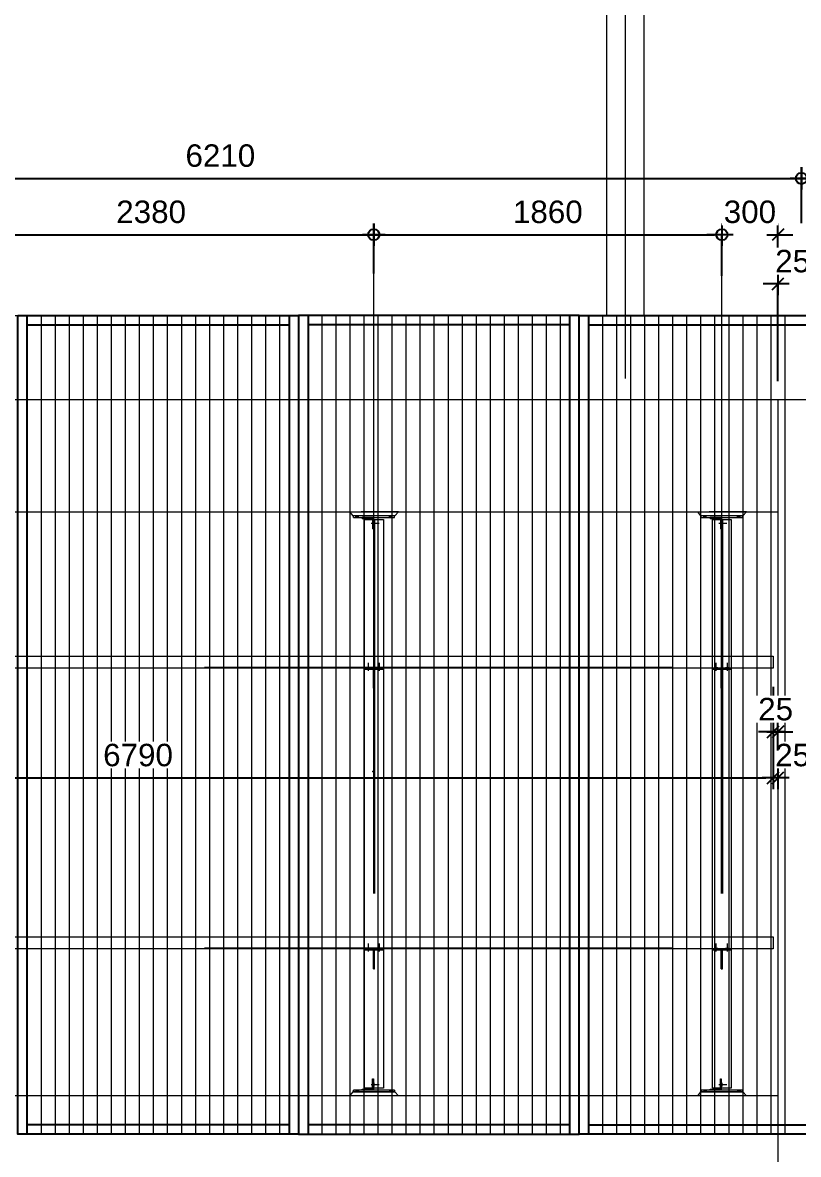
# Model space of a CAD drawing. Header units: millimetres. Extents: x 652937 to 1670132, y 1473552 to 2851037.
# Drawn here: x 663630.43 to 663634.58, y 1524563.97 to 1524570.02 of the extents above; entities that cross this region are included whole.
import ezdxf

# ---------------------------------------------------------------- set-up
doc = ezdxf.new("R2010")
doc.units = ezdxf.units.MM
for name, pattern in [('Grid Line', [22.225, 12.7, -3.175, 3.175, -3.175]), ('HIDDEN', [0.375, 0.25, -0.125]), ('XKITLINE00', [0]), ('XKITLINE02', [4, 2, -2])]:
    doc.linetypes.add(name, pattern=pattern)
doc.layers.get('Defpoints').update_dxf_attribs({"color": 255})
for name, color, linetype, lineweight in [('A-230-M_FLOOR', 2, 'Continuous', 25), ('A-GENM', 37, 'Continuous', 9), ('Bolt', 7, 'Continuous', 0), ('Part', 2, 'Continuous', 0), ('S-GRID', 1, 'Continuous', 9), ('Vertical Circulation', 7, 'Continuous', 9), ('Z-030-M_GRID', 1, 'Continuous', 9)]:
    doc.layers.add(name, color=color, linetype=linetype, lineweight=lineweight)
doc.layers.add('S-DIM', color=7, linetype='Continuous')
doc.styles.add('Arial', font='arial.ttf')
doc.dimstyles.new('Dim 40 - Cen', dxfattribs={"dimscale": 0.04, "dimtxt": 3, "dimasz": 1, "dimexe": 0, "dimexo": 1, "dimgap": 1.5, "dimtad": 1, "dimdec": 0, "dimlfac": 1000, "dimzin": 1, "dimdsep": 46, "dimtxsty": 'Arial', "dimblk": 'CEN1', "dimcen": 0.09, "dimclrd": 1, "dimclre": 49, "dimclrt": 3, "dimadec": 0, "dimazin": 0, "dimtfac": 1, "dimtdec": 0, "dimtix": 1, "dimtofl": 0, "dimtmove": 2, "dimatfit": 3, "dimfxl": 1, "dimtfill": 1, "dimtolj": 1, "dimtzin": 0, "dimarcsym": 1})
doc.dimstyles.new('Dim 40 - Cen-End', dxfattribs={"dimscale": 0.04, "dimtxt": 3, "dimasz": 1, "dimexe": 0, "dimexo": 1, "dimgap": 1.5, "dimtad": 1, "dimdec": 0, "dimlfac": 1000, "dimzin": 1, "dimdsep": 46, "dimtxsty": 'Arial', "dimblk1": 'CEN1', "dimblk2": 'END', "dimsah": 1, "dimcen": 0.09, "dimclrd": 1, "dimclre": 49, "dimclrt": 3, "dimadec": 0, "dimazin": 0, "dimtfac": 1, "dimtdec": 0, "dimtix": 1, "dimtofl": 0, "dimtmove": 2, "dimatfit": 3, "dimfxl": 1, "dimtfill": 1, "dimtolj": 1, "dimtzin": 0, "dimarcsym": 1})
doc.dimstyles.new('Dim 40 - End', dxfattribs={"dimscale": 0.04, "dimtxt": 3, "dimasz": 1, "dimexe": 0, "dimexo": 2.5, "dimgap": 1.5, "dimtad": 1, "dimdec": 0, "dimlfac": 1000, "dimzin": 1, "dimdsep": 46, "dimtxsty": 'Arial', "dimblk": 'END', "dimcen": 0.09, "dimclrd": 1, "dimclre": 49, "dimclrt": 3, "dimadec": 0, "dimazin": 0, "dimtfac": 1, "dimtdec": 0, "dimtix": 1, "dimtofl": 0, "dimtmove": 2, "dimatfit": 3, "dimfxl": 1, "dimtfill": 1, "dimtfillclr": 256, "dimtolj": 1, "dimtzin": 0, "dimarcsym": 0})

# ---------------------------------------------------------------- blocks, each defined once
blk = doc.blocks.new('CEN1')
at = {"color": 1}
for p, q in [((1.5, 0), (-1.5, 0)), ((0, 1.5), (0, -1.5))]:
    blk.add_line(p, q, dxfattribs=at)
at = {"color": 3}
blk.add_circle((0, 0), 0.75, dxfattribs=at)
blk = doc.blocks.new('*D2356')
at = {"color": 49, "lineweight": -2, "transparency": 16777216}
for p, q in [((663628.3827, 1524568.9514), (663628.3827, 1524569.1909)), ((663634.5927, 1524568.9514), (663634.5927, 1524569.1909))]:
    blk.add_line(p, q, dxfattribs=at)
at = {"color": 1, "lineweight": -2, "transparency": 16777216}
blk.add_line((663628.4227, 1524569.1909), (663634.5527, 1524569.1909), dxfattribs=at)
at = {"layer": 'Defpoints', "color": 0, "transparency": 16777216}
for p in [(663634.5927, 1524569.1909), (663628.3827, 1524568.9114), (663634.5927, 1524568.9114)]:
    blk.add_point(p, dxfattribs=at)
at = {"color": 1, "lineweight": -2, "transparency": 16777216, "xscale": 0.04, "yscale": 0.04, "zscale": 0.04, "rotation": 180}
blk.add_blockref('CEN1', (663628.3827, 1524569.1909), dxfattribs=at)
at = {"color": 1, "lineweight": -2, "transparency": 16777216, "xscale": 0.04, "yscale": 0.04, "zscale": 0.04}
blk.add_blockref('CEN1', (663634.5927, 1524569.1909), dxfattribs=at)
at = {"color": 3, "transparency": 16777216, "insert": (663631.4877, 1524569.3121), "char_height": 0.12, "attachment_point": 5, "style": 'Arial', "bg_fill": 3, "box_fill_scale": 1.1, "bg_fill_color": 256, "bg_fill_true_color": 13158600, "bg_fill_transparency": 0}
blk.add_mtext('\\A1;6210', dxfattribs=at)
blk = doc.blocks.new('*D2357')
at = {"color": 49, "lineweight": -2, "transparency": 16777216}
for p, q in [((663634.5927, 1524568.9514), (663634.5927, 1524569.1909)), ((663638.3127, 1524568.7696), (663638.3127, 1524569.1909))]:
    blk.add_line(p, q, dxfattribs=at)
at = {"color": 1, "lineweight": -2, "transparency": 16777216}
blk.add_line((663634.6327, 1524569.1909), (663638.2727, 1524569.1909), dxfattribs=at)
at = {"layer": 'Defpoints', "color": 0, "transparency": 16777216}
for p in [(663638.3127, 1524569.1909), (663634.5927, 1524568.9114), (663638.3127, 1524568.7296)]:
    blk.add_point(p, dxfattribs=at)
at = {"color": 1, "lineweight": -2, "transparency": 16777216, "xscale": 0.04, "yscale": 0.04, "zscale": 0.04, "rotation": 180}
blk.add_blockref('CEN1', (663634.5927, 1524569.1909), dxfattribs=at)
at = {"color": 1, "lineweight": -2, "transparency": 16777216, "xscale": 0.04, "yscale": 0.04, "zscale": 0.04}
blk.add_blockref('CEN1', (663638.3127, 1524569.1909), dxfattribs=at)
at = {"color": 3, "transparency": 16777216, "insert": (663636.4527, 1524569.3122), "char_height": 0.12, "attachment_point": 5, "style": 'Arial', "bg_fill": 3, "box_fill_scale": 1.1, "bg_fill_color": 256, "bg_fill_true_color": 13158600, "bg_fill_transparency": 0}
blk.add_mtext('\\A1;3720', dxfattribs=at)
blk = doc.blocks.new('*A3459102')
at = {"layer": 'Part', "linetype": 'XKITLINE00', "lineweight": 0}
for p, q in [((616.947211, 135.830227), (616.947209, 135.830227)), ((616.947209, 135.830227), (619.147209, 135.830227)), ((616.947209, 135.730227), (616.947209, 135.830227)), ((616.947211, 135.730227), (616.947209, 135.730227)), ((616.947209, 135.730227), (619.147209, 135.730227)), ((619.147211, 135.830227), (619.147209, 135.830227)), ((619.147209, 135.730227), (619.147209, 135.830227)), ((619.147211, 135.730227), (619.147209, 135.730227))]:
    blk.add_line(p, q, dxfattribs=at)
at = {"layer": 'Part', "linetype": 'XKITLINE02', "lineweight": 0}
for p, q in [((616.947211, 135.830227), (616.947211, 135.730227)), ((619.147209, 135.830227), (619.147211, 135.830227)), ((619.147209, 135.730227), (619.147211, 135.730227)), ((619.147211, 135.830227), (619.147211, 135.730227))]:
    blk.add_line(p, q, dxfattribs=at)
blk = doc.blocks.new('*A3460103')
at = {"layer": 'Part', "linetype": 'XKITLINE02', "lineweight": 0}
for p, q in [((618.12721, 136.430227), (618.077209, 136.430227)), ((618.077209, 136.430227), (618.077209, 135.930227)), ((618.127209, 135.930227), (618.127209, 136.430227)), ((618.077209, 135.830227), (618.67721, 135.830227)), ((618.67721, 135.830227), (618.67721, 135.880227))]:
    blk.add_line(p, q, dxfattribs=at)
at = {"layer": 'Part', "linetype": 'XKITLINE00', "lineweight": 0}
for p, q in [((618.077209, 135.930227), (618.077209, 135.830227)), ((618.127209, 135.930227), (618.127209, 135.880227)), ((618.677209, 135.880227), (618.127209, 135.880227)), ((618.677209, 135.830227), (618.677209, 135.880227))]:
    blk.add_line(p, q, dxfattribs=at)
blk = doc.blocks.new('*A3461104')
at = {"layer": 'Part', "linetype": 'XKITLINE00', "lineweight": 0}
for p, q in [((616.747209, 135.530227), (616.947209, 135.730227)), ((616.947209, 135.730227), (616.947211, 135.730227)), ((619.177211, 135.730227), (616.947209, 135.730227)), ((619.347209, 135.530227), (619.177209, 135.730227))]:
    blk.add_line(p, q, dxfattribs=at)
at = {"layer": 'Part', "linetype": 'XKITLINE02', "lineweight": 0}
for p, q in [((616.747209, 135.530227), (619.347211, 135.530227)), ((616.747211, 135.530227), (616.947211, 135.730227)), ((619.347211, 135.530227), (619.177211, 135.730227))]:
    blk.add_line(p, q, dxfattribs=at)
blk = doc.blocks.new('*A3462105')
at = {"layer": 'Bolt', "linetype": 'XKITLINE02', "lineweight": 0}
for p, q in [((618.20641, 136.130227), (617.77721, 136.130227)), ((618.07721, 136.200227), (618.01721, 136.200227)), ((618.12721, 136.300227), (618.07721, 136.300227)), ((618.07721, 136.060227), (618.01721, 136.060227)), ((618.12721, 135.960227), (618.07721, 135.960227))]:
    blk.add_line(p, q, dxfattribs=at)
blk = doc.blocks.new('*A3463106')
at = {"layer": 'Bolt'}
for points in [[(617.217, 135.83), (617.217, 135.73), (617.077, 135.73), (617.077, 135.83)], [(619.017, 135.83), (619.017, 135.73), (618.877, 135.73), (618.877, 135.83)]]:
    blk.add_hatch(color=256, dxfattribs=at).paths.add_polyline_path(points, flags=17)
at = {"layer": 'Bolt', "linetype": 'XKITLINE00', "lineweight": 0}
for p, q in [((617.077, 135.83), (617.077, 135.73)), ((617.147, 135.83), (617.147, 135.73)), ((617.217, 135.83), (617.217, 135.73)), ((618.877, 135.83), (618.877, 135.73)), ((618.947, 135.83), (618.947, 135.73)), ((619.017, 135.83), (619.017, 135.73))]:
    blk.add_line(p, q, dxfattribs=at)
blk = doc.blocks.new('*A3534110')
at = {"layer": 'Part', "linetype": 'XKITLINE00', "lineweight": 0}
for p, q in [((616.947209, 162.330227), (616.947209, 162.430227)), ((616.947209, 162.430227), (619.147209, 162.430227)), ((619.147209, 162.330227), (616.947209, 162.330227)), ((619.147209, 162.330227), (619.147209, 162.430227)), ((619.147209, 162.430227), (619.147211, 162.430227)), ((619.147211, 162.330227), (619.147209, 162.330227))]:
    blk.add_line(p, q, dxfattribs=at)
at = {"layer": 'Part', "linetype": 'XKITLINE02', "lineweight": 0}
for p, q in [((616.947211, 162.330227), (616.947211, 162.430227)), ((619.147209, 162.430227), (619.147211, 162.430227)), ((619.147209, 162.330227), (619.147211, 162.330227)), ((619.147211, 162.330227), (619.147211, 162.430227))]:
    blk.add_line(p, q, dxfattribs=at)
blk = doc.blocks.new('*A3535111')
at = {"layer": 'Part', "linetype": 'XKITLINE00', "lineweight": 0}
for p, q in [((618.077209, 162.330227), (618.077209, 162.230227)), ((618.677209, 162.280227), (618.127209, 162.280227)), ((618.127209, 162.280227), (618.127209, 162.230227)), ((618.677209, 162.280227), (618.677209, 162.330227))]:
    blk.add_line(p, q, dxfattribs=at)
at = {"layer": 'Part', "linetype": 'XKITLINE02', "lineweight": 0}
for p, q in [((618.077209, 162.330227), (618.67721, 162.330227)), ((618.07721, 161.730227), (618.077209, 162.230227)), ((618.127209, 162.230227), (618.12721, 161.730227)), ((618.67721, 162.330227), (618.67721, 162.280227)), ((618.077209, 161.730227), (618.12721, 161.730227))]:
    blk.add_line(p, q, dxfattribs=at)
blk = doc.blocks.new('*A3536112')
at = {"layer": 'Part', "linetype": 'XKITLINE00', "lineweight": 0}
for p, q in [((616.747209, 162.630227), (616.947209, 162.430227)), ((616.947209, 162.430227), (619.177211, 162.430227)), ((619.177209, 162.430227), (619.347209, 162.630227))]:
    blk.add_line(p, q, dxfattribs=at)
at = {"layer": 'Part', "linetype": 'XKITLINE02', "lineweight": 0}
for p, q in [((616.747209, 162.630227), (619.347211, 162.630227)), ((616.947211, 162.430227), (616.747211, 162.630227)), ((619.177211, 162.430227), (619.347211, 162.630227))]:
    blk.add_line(p, q, dxfattribs=at)
blk = doc.blocks.new('*A3537113')
at = {"layer": 'Bolt', "linetype": 'XKITLINE02', "lineweight": 0}
for p, q in [((618.12721, 162.200227), (618.07721, 162.200227)), ((618.20641, 162.030227), (617.77721, 162.030227)), ((618.07721, 162.100227), (618.01721, 162.100227)), ((618.07721, 161.960227), (618.01721, 161.960227)), ((618.12721, 161.860227), (618.07721, 161.860227))]:
    blk.add_line(p, q, dxfattribs=at)
blk = doc.blocks.new('*A3538114')
at = {"layer": 'Bolt'}
for points in [[(617.217, 162.43), (617.217, 162.33), (617.077, 162.33), (617.077, 162.43)], [(619.017, 162.43), (619.017, 162.33), (618.877, 162.33), (618.877, 162.43)]]:
    blk.add_hatch(color=256, dxfattribs=at).paths.add_polyline_path(points, flags=17)
at = {"layer": 'Bolt', "linetype": 'XKITLINE00', "lineweight": 0}
for p, q in [((617.077, 162.33), (617.077, 162.43)), ((617.147, 162.33), (617.147, 162.43)), ((617.217, 162.33), (617.217, 162.43)), ((618.877, 162.33), (618.877, 162.43)), ((618.947, 162.33), (618.947, 162.43)), ((619.017, 162.33), (619.017, 162.43))]:
    blk.add_line(p, q, dxfattribs=at)
blk = doc.blocks.new('*A3522107')
at = {"layer": 'Part', "linetype": 'XKITLINE00', "lineweight": 0}
for p, q in [((618.017208, 147.820227), (618.077208, 147.820227)), ((618.017208, 147.520227), (618.017208, 147.820227)), ((618.077209, 147.820227), (618.077208, 147.820227)), ((618.077208, 147.820227), (618.077208, 147.520227)), ((618.077208, 147.520227), (618.017208, 147.520227)), ((618.017209, 146.820227), (618.017208, 147.520227)), ((618.077208, 147.520227), (618.077209, 146.820227)), ((618.077209, 146.820227), (618.017209, 146.820227))]:
    blk.add_line(p, q, dxfattribs=at)
at = {"layer": 'Part', "linetype": 'XKITLINE02', "lineweight": 0}
for p, q in [((618.017209, 146.820227), (618.017209, 147.820227)), ((618.077208, 147.820227), (618.077209, 147.820227)), ((618.077209, 146.820227), (618.077209, 147.820227))]:
    blk.add_line(p, q, dxfattribs=at)
blk = doc.blocks.new('*A3523108')
at = {"layer": 'Part', "linetype": 'XKITLINE00', "lineweight": 0}
for p, q in [((617.547208, 147.820227), (617.547208, 147.880227)), ((618.547208, 147.820227), (617.547208, 147.820227)), ((618.547208, 147.820227), (618.547208, 147.880227)), ((618.547209, 147.820227), (618.547208, 147.820227))]:
    blk.add_line(p, q, dxfattribs=at)
at = {"layer": 'Part', "linetype": 'XKITLINE02', "lineweight": 0}
for p, q in [((617.547208, 147.880227), (617.547209, 147.880227)), ((617.547208, 147.880227), (618.547209, 147.880227)), ((617.547209, 147.880227), (617.547209, 147.820227)), ((618.547208, 147.820227), (618.547209, 147.820227)), ((618.547209, 147.820227), (618.547209, 147.880227))]:
    blk.add_line(p, q, dxfattribs=at)
blk = doc.blocks.new('*A3524109')
at = {"layer": 'Bolt'}
for points in [[(617.677, 147.88), (617.677, 147.94), (617.817, 147.94), (617.817, 147.88)], [(617.677, 147.82), (617.677, 147.88), (617.817, 147.88), (617.817, 147.82)], [(618.277, 147.88), (618.277, 147.94), (618.417, 147.94), (618.417, 147.88)], [(618.277, 147.82), (618.277, 147.88), (618.417, 147.88), (618.417, 147.82)]]:
    blk.add_hatch(color=256, dxfattribs=at).paths.add_polyline_path(points, flags=17)
at = {"layer": 'Bolt', "linetype": 'XKITLINE00', "lineweight": 0}
for p, q in [((617.677, 147.88), (617.677, 147.94)), ((617.677, 147.82), (617.677, 147.88)), ((617.747, 147.741), (617.747, 148.17)), ((617.817, 147.88), (617.817, 147.94)), ((617.817, 147.82), (617.817, 147.88)), ((618.277, 147.88), (618.277, 147.94)), ((618.277, 147.82), (618.277, 147.88)), ((618.347, 147.741), (618.347, 148.17)), ((618.417, 147.88), (618.417, 147.94)), ((618.417, 147.82), (618.417, 147.88))]:
    blk.add_line(p, q, dxfattribs=at)
blk = doc.blocks.new('*D2369')
at = {"layer": 'Defpoints', "color": 0, "transparency": 16777216}
for p in [(663632.3077, 1524568.8902), (663629.9277, 1524568.6595), (663632.3077, 1524568.6422)]:
    blk.add_point(p, dxfattribs=at)
at = {"layer": 'S-DIM', "color": 49, "lineweight": -2, "transparency": 16777216}
for p, q in [((663629.9277, 1524568.6995), (663629.9277, 1524568.8902)), ((663632.3077, 1524568.6822), (663632.3077, 1524568.8902))]:
    blk.add_line(p, q, dxfattribs=at)
at = {"layer": 'S-DIM', "color": 1, "lineweight": -2, "transparency": 16777216}
blk.add_line((663629.9677, 1524568.8902), (663632.2677, 1524568.8902), dxfattribs=at)
at = {"layer": 'S-DIM', "color": 1, "lineweight": -2, "transparency": 16777216, "xscale": 0.04, "yscale": 0.04, "zscale": 0.04, "rotation": 180}
blk.add_blockref('CEN1', (663629.9277, 1524568.8902), dxfattribs=at)
at = {"layer": 'S-DIM', "color": 1, "lineweight": -2, "transparency": 16777216, "xscale": 0.04, "yscale": 0.04, "zscale": 0.04}
blk.add_blockref('CEN1', (663632.3077, 1524568.8902), dxfattribs=at)
at = {"layer": 'S-DIM', "color": 3, "transparency": 16777216, "insert": (663631.1177, 1524569.0116), "char_height": 0.12, "attachment_point": 5, "style": 'Arial', "bg_fill": 3, "box_fill_scale": 1.1, "bg_fill_color": 256, "bg_fill_true_color": 13158600, "bg_fill_transparency": 0}
blk.add_mtext('\\A1;2380', dxfattribs=at)
blk = doc.blocks.new('*D2370')
at = {"layer": 'Defpoints', "color": 0, "transparency": 16777216}
for p in [(663634.1677, 1524568.8902), (663632.3077, 1524568.6422), (663634.1677, 1524568.6308)]:
    blk.add_point(p, dxfattribs=at)
at = {"layer": 'S-DIM', "color": 49, "lineweight": -2, "transparency": 16777216}
for p, q in [((663632.3077, 1524568.6822), (663632.3077, 1524568.8902)), ((663634.1677, 1524568.6708), (663634.1677, 1524568.8902))]:
    blk.add_line(p, q, dxfattribs=at)
at = {"layer": 'S-DIM', "color": 1, "lineweight": -2, "transparency": 16777216}
blk.add_line((663632.3477, 1524568.8902), (663634.1277, 1524568.8902), dxfattribs=at)
at = {"layer": 'S-DIM', "color": 1, "lineweight": -2, "transparency": 16777216, "xscale": 0.04, "yscale": 0.04, "zscale": 0.04, "rotation": 180}
blk.add_blockref('CEN1', (663632.3077, 1524568.8902), dxfattribs=at)
at = {"layer": 'S-DIM', "color": 1, "lineweight": -2, "transparency": 16777216, "xscale": 0.04, "yscale": 0.04, "zscale": 0.04}
blk.add_blockref('CEN1', (663634.1677, 1524568.8902), dxfattribs=at)
at = {"layer": 'S-DIM', "color": 3, "transparency": 16777216, "insert": (663633.2377, 1524569.0115), "char_height": 0.12, "attachment_point": 5, "style": 'Arial', "bg_fill": 3, "box_fill_scale": 1.1, "bg_fill_color": 256, "bg_fill_true_color": 13158600, "bg_fill_transparency": 0}
blk.add_mtext('\\A1;1860', dxfattribs=at)
blk = doc.blocks.new('END')
at = {"color": 1}
for p, q in [((1.5, 0), (-1.5, 0)), ((0, 1.5), (0, -1.5))]:
    blk.add_line(p, q, dxfattribs=at)
at = {"color": 3}
blk.add_line((-0.8, -0.8), (0.8, 0.8), dxfattribs=at)
blk = doc.blocks.new('*D2371')
at = {"layer": 'Defpoints', "color": 0, "transparency": 16777216}
for p in [(663634.4677, 1524568.8902), (663634.4677, 1524568.6539), (663634.1677, 1524568.6308)]:
    blk.add_point(p, dxfattribs=at)
at = {"layer": 'S-DIM', "color": 1, "lineweight": -2, "transparency": 16777216}
for p, q in [((663634.1277, 1524568.8902), (663634.0877, 1524568.8902)), ((663634.5077, 1524568.8902), (663634.5477, 1524568.8902))]:
    blk.add_line(p, q, dxfattribs=at)
at = {"layer": 'S-DIM', "color": 49, "lineweight": -2, "transparency": 16777216}
for p, q in [((663634.1677, 1524568.6708), (663634.1677, 1524568.8902)), ((663634.4677, 1524568.6939), (663634.4677, 1524568.8902))]:
    blk.add_line(p, q, dxfattribs=at)
at = {"layer": 'S-DIM', "color": 1, "lineweight": -2, "transparency": 16777216, "xscale": 0.04, "yscale": 0.04, "zscale": 0.04}
blk.add_blockref('CEN1', (663634.1677, 1524568.8902), dxfattribs=at)
at = {"layer": 'S-DIM', "color": 1, "lineweight": -2, "transparency": 16777216, "xscale": 0.04, "yscale": 0.04, "zscale": 0.04, "rotation": 180}
blk.add_blockref('END', (663634.4677, 1524568.8902), dxfattribs=at)
at = {"layer": 'S-DIM', "color": 3, "transparency": 16777216, "insert": (663634.3177, 1524569.0116), "char_height": 0.12, "attachment_point": 5, "style": 'Arial', "bg_fill": 3, "box_fill_scale": 1.1, "bg_fill_color": 256, "bg_fill_true_color": 13158600, "bg_fill_transparency": 0}
blk.add_mtext('\\A1;300', dxfattribs=at)
blk = doc.blocks.new('*D2380')
at = {"layer": 'Defpoints', "color": 0, "transparency": 16777216}
for p in [(663634.7177, 1524568.627), (663634.4677, 1524568.0081), (663634.7177, 1524568.0081)]:
    blk.add_point(p, dxfattribs=at)
at = {"layer": 'S-DIM', "color": 1, "lineweight": -2, "transparency": 16777216}
for p, q in [((663634.4277, 1524568.627), (663634.3877, 1524568.627)), ((663634.7577, 1524568.627), (663634.7977, 1524568.627))]:
    blk.add_line(p, q, dxfattribs=at)
at = {"layer": 'S-DIM', "color": 49, "lineweight": -2, "transparency": 16777216}
for p, q in [((663634.4677, 1524568.1081), (663634.4677, 1524568.627)), ((663634.7177, 1524568.1081), (663634.7177, 1524568.627))]:
    blk.add_line(p, q, dxfattribs=at)
at = {"layer": 'S-DIM', "color": 1, "lineweight": -2, "transparency": 16777216, "xscale": 0.04, "yscale": 0.04, "zscale": 0.04}
blk.add_blockref('END', (663634.4677, 1524568.627), dxfattribs=at)
at = {"layer": 'S-DIM', "color": 1, "lineweight": -2, "transparency": 16777216, "xscale": 0.04, "yscale": 0.04, "zscale": 0.04, "rotation": 180}
blk.add_blockref('END', (663634.7177, 1524568.627), dxfattribs=at)
at = {"layer": 'S-DIM', "color": 3, "transparency": 16777216, "insert": (663634.5927, 1524568.7483), "char_height": 0.12, "attachment_point": 5, "style": 'Arial', "bg_fill": 3, "box_fill_scale": 1.1, "bg_fill_color": 256, "bg_fill_true_color": 13158600, "bg_fill_transparency": 0}
blk.add_mtext('\\A1;250', dxfattribs=at)
blk = doc.blocks.new('GM_Louver Grill Vertical Z1 - Z Profile-25050078-Section 64')
at = {"layer": 'A-GENM'}
blk.add_line((1602262.7, 110495), (1602262.7, 114870), dxfattribs=at)
blk = doc.blocks.new('EE')
at = {"color": 1}
for p, q in [((1604084.2, 110495), (1604084.2, 114870)), ((1605484.2, 114870), (1605484.2, 110495)), ((1605584.2, 114870), (1605584.2, 110495)), ((1606984.2, 110495), (1606984.2, 114870)), ((1607084.2, 110495), (1607084.2, 114870)), ((1604084.2, 114820), (1605484.2, 114820)), ((1606984.2, 114820), (1605584.2, 114820)), ((1607084.2, 114820), (1608484.2, 114820)), ((1605484.2, 110545), (1604084.2, 110545)), ((1606984.2, 110545), (1605584.2, 110545)), ((1607084.2, 110545), (1608484.2, 110545))]:
    blk.add_line(p, q, dxfattribs=at)
for points in [[(1604034.2, 114870), (1605534.2, 114870), (1605534.2, 110495), (1604034.2, 110495)], [(1607034.2, 114870), (1605534.2, 114870), (1605534.2, 110495), (1607034.2, 110495)], [(1607034.2, 114870), (1608534.2, 114870), (1608534.2, 110495), (1607034.2, 110495)]]:
    blk.add_lwpolyline(points, close=True, dxfattribs=at)
at = {"layer": 'A-GENM'}
for p in [(1896.5, 0), (1971.5, 0), (2046.5, 0), (2121.5, 0), (2196.5, 0), (2271.5, 0), (2346.5, 0), (2421.5, 0), (2496.5, 0), (2571.5, 0), (2646.5, 0), (2721.5, 0), (2796.5, 0), (2871.5, 0), (2946.5, 0), (3021.5, 0), (3096.5, 0), (3171.5, 0), (3396.5, 0), (3471.5, 0), (3546.5, 0), (3621.5, 0), (3696.5, 0), (3771.5, 0), (3846.5, 0), (3921.5, 0), (3996.5, 0), (4071.5, 0), (4146.5, 0), (4221.5, 0), (4296.5, 0), (4371.5, 0), (4446.5, 0), (4521.5, 0), (4596.5, 0), (4671.5, 0), (4896.5, 0), (4971.5, 0), (5046.5, 0), (5121.5, 0), (5196.5, 0), (5271.5, 0), (5346.5, 0), (5421.5, 0), (5496.5, 0), (5571.5, 0), (5646.5, 0), (5721.5, 0), (5796.5, 0), (5871.5, 0)]:
    blk.add_blockref('GM_Louver Grill Vertical Z1 - Z Profile-25050078-Section 64', p, dxfattribs=at)
blk = doc.blocks.new('*D5879')
at = {"layer": 'Defpoints', "color": 0, "transparency": 16777216}
for p in [(663627.6527, 1524566.5731), (663634.4427, 1524566.5731), (663634.4427, 1524565.9869)]:
    blk.add_point(p, dxfattribs=at)
at = {"layer": 'S-DIM', "color": 49, "lineweight": -2, "transparency": 16777216}
for p, q in [((663627.6527, 1524566.4731), (663627.6527, 1524565.9869)), ((663634.4427, 1524566.4731), (663634.4427, 1524565.9869))]:
    blk.add_line(p, q, dxfattribs=at)
at = {"layer": 'S-DIM', "color": 1, "lineweight": -2, "transparency": 16777216}
blk.add_line((663627.6927, 1524565.9869), (663634.4027, 1524565.9869), dxfattribs=at)
at = {"layer": 'S-DIM', "color": 1, "lineweight": -2, "transparency": 16777216, "xscale": 0.04, "yscale": 0.04, "zscale": 0.04, "rotation": 180}
blk.add_blockref('END', (663627.6527, 1524565.9869), dxfattribs=at)
at = {"layer": 'S-DIM', "color": 1, "lineweight": -2, "transparency": 16777216, "xscale": 0.04, "yscale": 0.04, "zscale": 0.04}
blk.add_blockref('END', (663634.4427, 1524565.9869), dxfattribs=at)
at = {"layer": 'S-DIM', "color": 3, "transparency": 16777216, "insert": (663631.0477, 1524566.1082), "char_height": 0.12, "attachment_point": 5, "style": 'Arial', "bg_fill": 3, "box_fill_scale": 1.1, "bg_fill_color": 256, "bg_fill_true_color": 13158600, "bg_fill_transparency": 0}
blk.add_mtext('\\A1;6790', dxfattribs=at)
blk = doc.blocks.new('*D5880')
at = {"layer": 'Defpoints', "color": 0, "transparency": 16777216}
for p in [(663634.4427, 1524566.5731), (663634.4677, 1524566.2337), (663634.4677, 1524566.2324)]:
    blk.add_point(p, dxfattribs=at)
at = {"layer": 'S-DIM', "color": 49, "lineweight": -2, "transparency": 16777216}
for p, q in [((663634.4427, 1524566.4731), (663634.4427, 1524566.2324)), ((663634.4677, 1524566.1337), (663634.4677, 1524566.2324))]:
    blk.add_line(p, q, dxfattribs=at)
at = {"layer": 'S-DIM', "color": 1, "lineweight": -2, "transparency": 16777216}
for p, q in [((663634.4027, 1524566.2324), (663634.3627, 1524566.2324)), ((663634.5077, 1524566.2324), (663634.5477, 1524566.2324))]:
    blk.add_line(p, q, dxfattribs=at)
at = {"layer": 'S-DIM', "color": 1, "lineweight": -2, "transparency": 16777216, "xscale": 0.04, "yscale": 0.04, "zscale": 0.04}
blk.add_blockref('END', (663634.4427, 1524566.2324), dxfattribs=at)
at = {"layer": 'S-DIM', "color": 1, "lineweight": -2, "transparency": 16777216, "xscale": 0.04, "yscale": 0.04, "zscale": 0.04, "rotation": 180}
blk.add_blockref('END', (663634.4677, 1524566.2324), dxfattribs=at)
at = {"layer": 'S-DIM', "color": 3, "transparency": 16777216, "insert": (663634.4552, 1524566.3536), "char_height": 0.12, "attachment_point": 5, "style": 'Arial', "bg_fill": 3, "box_fill_scale": 1.1, "bg_fill_color": 256, "bg_fill_true_color": 13158600, "bg_fill_transparency": 0}
blk.add_mtext('\\A1;25', dxfattribs=at)
blk = doc.blocks.new('*D5881')
at = {"layer": 'Defpoints', "color": 0, "transparency": 16777216}
for p in [(663634.4677, 1524566.2337), (663634.7177, 1524566.2388), (663634.7177, 1524565.9869)]:
    blk.add_point(p, dxfattribs=at)
at = {"layer": 'S-DIM', "color": 49, "lineweight": -2, "transparency": 16777216}
for p, q in [((663634.4677, 1524566.1337), (663634.4677, 1524565.9869)), ((663634.7177, 1524566.1388), (663634.7177, 1524565.9869))]:
    blk.add_line(p, q, dxfattribs=at)
at = {"layer": 'S-DIM', "color": 1, "lineweight": -2, "transparency": 16777216}
for p, q in [((663634.4277, 1524565.9869), (663634.3877, 1524565.9869)), ((663634.7577, 1524565.9869), (663634.7977, 1524565.9869))]:
    blk.add_line(p, q, dxfattribs=at)
at = {"layer": 'S-DIM', "color": 1, "lineweight": -2, "transparency": 16777216, "xscale": 0.04, "yscale": 0.04, "zscale": 0.04}
blk.add_blockref('END', (663634.4677, 1524565.9869), dxfattribs=at)
at = {"layer": 'S-DIM', "color": 1, "lineweight": -2, "transparency": 16777216, "xscale": 0.04, "yscale": 0.04, "zscale": 0.04, "rotation": 180}
blk.add_blockref('END', (663634.7177, 1524565.9869), dxfattribs=at)
at = {"layer": 'S-DIM', "color": 3, "transparency": 16777216, "insert": (663634.5927, 1524566.1082), "char_height": 0.12, "attachment_point": 5, "style": 'Arial', "bg_fill": 3, "box_fill_scale": 1.1, "bg_fill_color": 256, "bg_fill_true_color": 13158600, "bg_fill_transparency": 0}
blk.add_mtext('\\A1;250', dxfattribs=at)

msp = doc.modelspace()

# ---------------------------------------------------------------- linework, layer by layer
at = {"layer": 'A-230-M_FLOOR', "color": 251, "lineweight": 9}
for p, q in [((663633.5527, 1524568.4581), (663633.5527, 1524570.5081)), ((663633.7527, 1524568.4581), (663633.7527, 1524570.5081))]:
    msp.add_line(p, q, dxfattribs=at)
at = {"layer": 'A-230-M_FLOOR', "color": 4, "lineweight": 9}
msp.add_lwpolyline([(663634.7177, 1524560.9881), (663634.7177, 1524568.0081), (663634.4677, 1524568.0081), (663634.4677, 1524560.9881)], dxfattribs=at)
at = {"layer": 'Part', "linetype": 'XKITLINE00', "lineweight": 0}
for p, q in [((663634.4677, 1524568.0081), (663627.6277, 1524568.0081)), ((663627.6277, 1524567.4081), (663634.4677, 1524567.4081)), ((663634.4677, 1524564.2881), (663627.6277, 1524564.2881))]:
    msp.add_line(p, q, dxfattribs=at)
at = {"layer": 'Part', "linetype": 'XKITLINE02', "lineweight": 0}
for p, q in [((663632.2587, 1524567.3681), (663632.2587, 1524567.3681)), ((663632.2587, 1524567.3681), (663632.2587, 1524567.3681)), ((663632.3057, 1524567.3681), (663632.3057, 1524564.3281)), ((663632.3057, 1524567.3681), (663632.3057, 1524564.3281)), ((663632.3117, 1524567.3681), (663632.3117, 1524564.3281)), ((663632.3117, 1524567.3681), (663632.3117, 1524564.3281)), ((663634.1177, 1524567.3681), (663634.1177, 1524567.3681)), ((663634.1177, 1524567.3681), (663634.1177, 1524567.3681)), ((663634.1647, 1524567.3681), (663634.1647, 1524564.3281)), ((663634.1647, 1524567.3681), (663634.1647, 1524564.3281)), ((663634.1707, 1524567.3681), (663634.1707, 1524564.3281)), ((663634.1707, 1524567.3681), (663634.1707, 1524564.3281)), ((663632.2587, 1524564.3281), (663632.2587, 1524564.3281)), ((663632.2587, 1524564.3281), (663632.2587, 1524564.3281)), ((663634.1177, 1524564.3281), (663634.1177, 1524564.3281)), ((663634.1177, 1524564.3281), (663634.1177, 1524564.3281))]:
    msp.add_line(p, q, dxfattribs=at)
at = {"layer": 'Part', "color": 1, "linetype": 'XKITLINE00', "lineweight": 0}
msp.add_lwpolyline([(663627.2277, 1524568.0081), (663627.2277, 1524568.4581), (663644.0826, 1524568.4581), (663644.0826, 1524568.0081)], dxfattribs=at)
at = {"layer": 'Part', "linetype": 'XKITLINE00', "lineweight": 0}
for points in [[(663632.2587, 1524564.3281), (663632.2587, 1524567.3681), (663632.3587, 1524567.3681), (663632.3587, 1524564.3281)], [(663634.1177, 1524564.3281), (663634.1177, 1524567.3681), (663634.2177, 1524567.3681), (663634.2177, 1524564.3281)], [(663627.6527, 1524566.6381), (663634.4427, 1524566.6381), (663634.4427, 1524566.5731), (663627.6527, 1524566.5731)], [(663627.6527, 1524565.1381), (663634.4427, 1524565.1381), (663634.4427, 1524565.0731), (663627.6527, 1524565.0731)]]:
    msp.add_lwpolyline(points, close=True, dxfattribs=at)
at = {"layer": 'S-GRID', "color": 2, "linetype": 'HIDDEN', "ltscale": 10}
for p, q in [((663627.6527, 1524566.5791), (663634.4427, 1524566.5791)), ((663627.6527, 1524565.0791), (663634.4427, 1524565.0791))]:
    msp.add_line(p, q, dxfattribs=at)
at = {"layer": 'Vertical Circulation', "color": 4}
msp.add_point((663632.3032, 1524566.0215), dxfattribs=at)
at = {"layer": 'Z-030-M_GRID', "color": 251, "linetype": 'Grid Line'}
msp.add_line((663633.6527, 1524568.1222), (663633.6527, 1524572.2672), dxfattribs=at)
at = {"layer": 'Z-030-M_GRID', "color": 251, "linetype": 'HIDDEN', "ltscale": 10}
for p, q in [((663632.3087, 1524567.3551), (663632.3087, 1524568.8242)), ((663634.1677, 1524567.3551), (663634.1677, 1524568.8242))]:
    msp.add_line(p, q, dxfattribs=at)

# ---------------------------------------------------------------- block references
at = {"xscale": 0.001, "yscale": 0.001, "zscale": 0.001}
msp.add_blockref('EE', (662026.3718, 1524453.5881), dxfattribs=at)
at = {"lineweight": 0, "xscale": -0.1, "yscale": 0.1, "zscale": 0.1}
for name, p in [('*A3536112', (663694.1149, 1524551.1451)), ('*A3534110', (663694.1134, 1524551.1451)), ('*A3538114', (663694.1134, 1524551.1451)), ('*A3535111', (663694.1134, 1524551.1451)), ('*A3537113', (663694.1134, 1524551.1451)), ('*A3536112', (663695.9739, 1524551.1451)), ('*A3534110', (663695.9724, 1524551.1451)), ('*A3538114', (663695.9724, 1524551.1451)), ('*A3535111', (663695.9724, 1524551.1451)), ('*A3537113', (663695.9724, 1524551.1451)), ('*A3524109', (663694.1134, 1524551.7851)), ('*A3524109', (663695.9724, 1524551.7851)), ('*A3523108', (663694.1134, 1524551.7851)), ('*A3522107', (663694.1134, 1524551.7851)), ('*A3523108', (663695.9724, 1524551.7851)), ('*A3522107', (663695.9724, 1524551.7851)), ('*A3523108', (663694.1134, 1524550.2851)), ('*A3524109', (663694.1134, 1524550.2851)), ('*A3522107', (663694.1134, 1524550.2851)), ('*A3523108', (663695.9724, 1524550.2851)), ('*A3524109', (663695.9724, 1524550.2851)), ('*A3522107', (663695.9724, 1524550.2851)), ('*A3460103', (663694.1134, 1524550.7351)), ('*A3462105', (663694.1134, 1524550.7351)), ('*A3460103', (663695.9724, 1524550.7351)), ('*A3462105', (663695.9724, 1524550.7351)), ('*A3461104', (663694.1149, 1524550.7351)), ('*A3459102', (663694.1134, 1524550.7351)), ('*A3463106', (663694.1134, 1524550.7351)), ('*A3461104', (663695.9739, 1524550.7351)), ('*A3459102', (663695.9724, 1524550.7351)), ('*A3463106', (663695.9724, 1524550.7351))]:
    msp.add_blockref(name, p, dxfattribs=at)

# ---------------------------------------------------------------- next in the draw order: dimensions: what is measured, and where the dimension line sits
dim = msp.add_linear_dim(base=(663634.5927, 1524569.1909), p1=(663628.3827, 1524568.9114), p2=(663634.5927, 1524568.9114), dimstyle='Dim 40 - Cen')
dim.commit()
dim.dimension.update_dxf_attribs({"geometry": '*D2356', "text_midpoint": (663631.4877, 1524569.3121)})
at = {"layer": 'S-DIM', "color": 4}
dim = msp.add_linear_dim(base=(663634.7177, 1524565.9869), p1=(663634.4677, 1524566.2337), p2=(663634.7177, 1524566.2388), dimstyle='Dim 40 - End', dxfattribs=at)
dim.commit()
dim.dimension.update_dxf_attribs({"geometry": '*D5881', "text_midpoint": (663634.5927, 1524566.1082)})

# ---------------------------------------------------------------- next in the draw order: dimensions: what is measured, and where the dimension line sits
at = {"color": 4}
dim = msp.add_linear_dim(base=(663638.3127, 1524569.1909), p1=(663634.5927, 1524568.9114), p2=(663638.3127, 1524568.7296), dimstyle='Dim 40 - Cen', dxfattribs=at)
dim.commit()
dim.dimension.update_dxf_attribs({"geometry": '*D2357', "text_midpoint": (663636.4527, 1524569.3122)})
at = {"layer": 'S-DIM', "color": 4}
for base, p1, p2, dimstyle, picture, middle in [((663632.3077, 1524568.8902), (663629.9277, 1524568.6595), (663632.3077, 1524568.6422), 'Dim 40 - Cen', '*D2369', (663631.1177, 1524569.0116)), ((663634.4427, 1524565.9869), (663627.6527, 1524566.5731), (663634.4427, 1524566.5731), 'Dim 40 - End', '*D5879', (663631.0477, 1524566.1082))]:
    dim = msp.add_linear_dim(base=base, p1=p1, p2=p2, dimstyle=dimstyle, dxfattribs=at)
    dim.commit()
    dim.dimension.update_dxf_attribs({"geometry": picture, "text_midpoint": middle})

# ---------------------------------------------------------------- next in the draw order: dimensions: what is measured, and where the dimension line sits
for base, p1, p2, dimstyle, picture, middle in [((663634.1677, 1524568.8902), (663632.3077, 1524568.6422), (663634.1677, 1524568.6308), 'Dim 40 - Cen', '*D2370', (663633.2377, 1524569.0115)), ((663634.4677, 1524566.2324), (663634.4427, 1524566.5731), (663634.4677, 1524566.2337), 'Dim 40 - End', '*D5880', (663634.4552, 1524566.3536))]:
    dim = msp.add_linear_dim(base=base, p1=p1, p2=p2, dimstyle=dimstyle, dxfattribs=at)
    dim.commit()
    dim.dimension.update_dxf_attribs({"geometry": picture, "text_midpoint": middle})

# ---------------------------------------------------------------- next in the draw order: dimensions: what is measured, and where the dimension line sits
dim = msp.add_linear_dim(base=(663634.4677, 1524568.8902), p1=(663634.1677, 1524568.6308), p2=(663634.4677, 1524568.6539), dimstyle='Dim 40 - Cen-End', dxfattribs=at)
dim.commit()
dim.dimension.update_dxf_attribs({"geometry": '*D2371', "text_midpoint": (663634.3177, 1524569.0116)})

# ---------------------------------------------------------------- next in the draw order: dimensions: what is measured, and where the dimension line sits
dim = msp.add_linear_dim(base=(663634.7177, 1524568.627), p1=(663634.4677, 1524568.0081), p2=(663634.7177, 1524568.0081), dimstyle='Dim 40 - End', dxfattribs=at)
dim.commit()
dim.dimension.update_dxf_attribs({"geometry": '*D2380', "text_midpoint": (663634.5927, 1524568.7483)})

doc.saveas('drawing.dxf')
